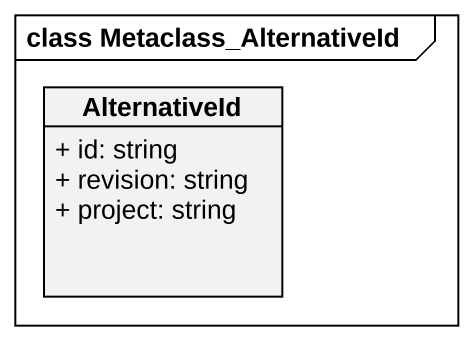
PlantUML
@startuml
mainframe class Metaclass_AlternativeId
hide circle
hide empty members
skinparam classAttributeIconSize 0
class AlternativeId {
  + id: string
  + revision: string
  + project: string
}
@enduml
